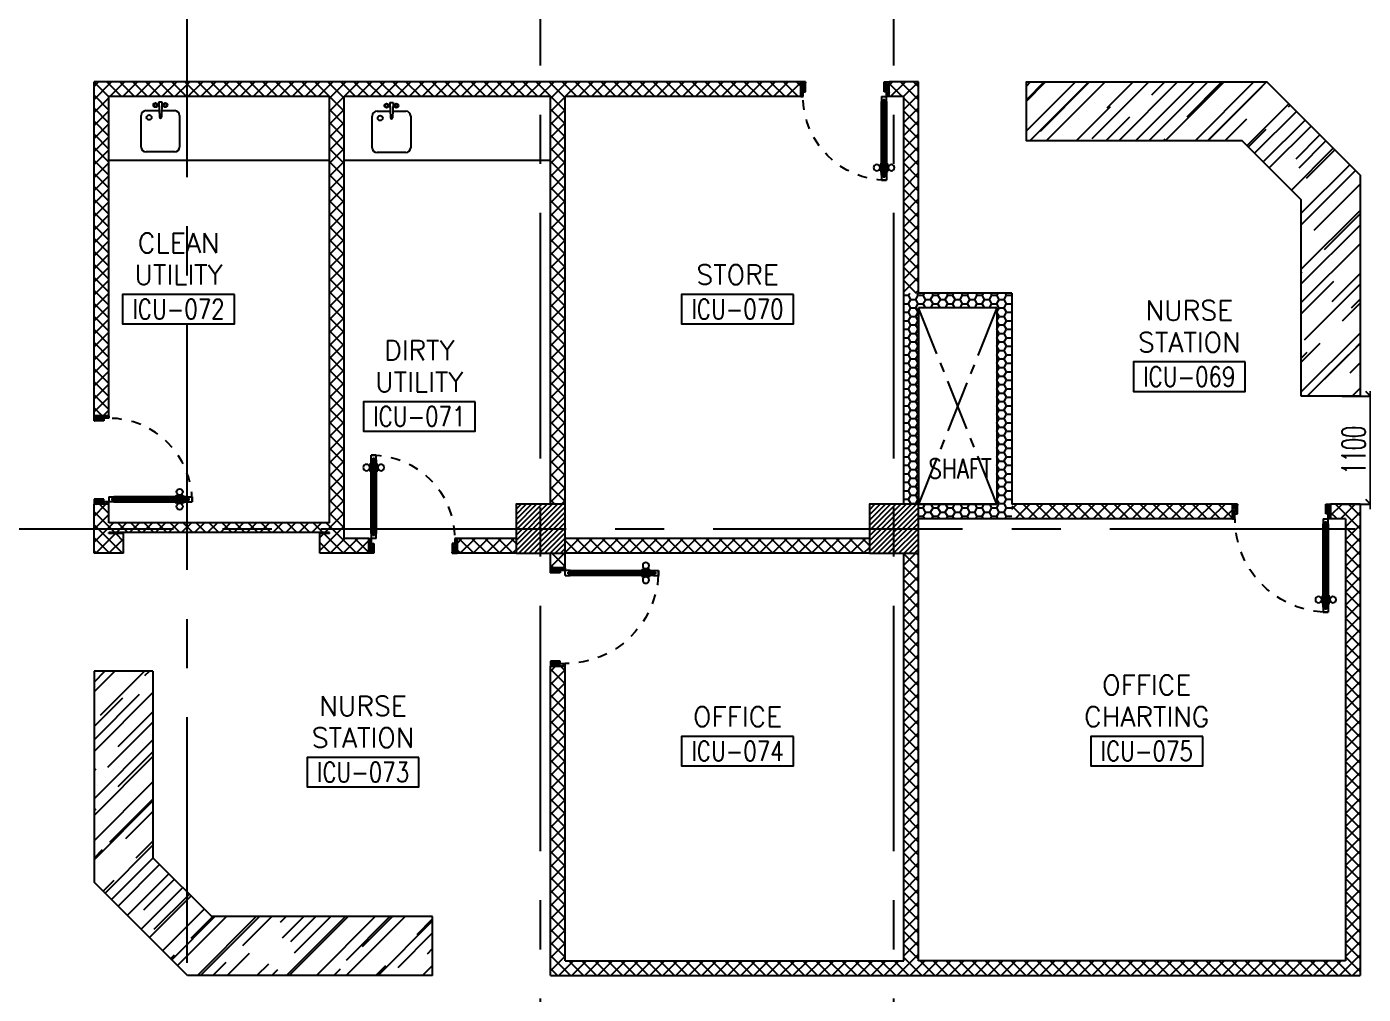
# Model space of a CAD drawing. Extents: x 275967.8 to 276060, y 57291.9 to 57371.4.
# Drawn here: x 276029.54 to 276043.16, y 57338.44 to 57348.29 of the extents above; entities that cross this region are included whole.
import ezdxf
from ezdxf.enums import TextEntityAlignment as Align

# ---------------------------------------------------------------- set-up
doc = ezdxf.new("R2010")
doc.units = 0
doc.header["$MEASUREMENT"] = 0
doc.header["$PDMODE"] = 34
for name, pattern in [('CENTER2', [1.125, 0.75, -0.125, 0.125, -0.125]), ('CENTERX2', [4, 2.5, -0.5, 0.5, -0.5]), ('HIDDEN', [0.375, 0.25, -0.125])]:
    doc.linetypes.add(name, pattern=pattern)
doc.layers.get('0').update_dxf_attribs({"linetype": 'CONTINUOUS'})
doc.layers.get('DEFPOINTS').update_dxf_attribs({"linetype": 'CONTINUOUS'})
for name, color, linetype in [('AXES', 11, 'CENTERX2'), ('COL', 5, 'CONTINUOUS'), ('COUNTER', 7, 'CONTINUOUS'), ('DOOR', 7, 'CONTINUOUS'), ('HAT', 8, 'CONTINUOUS'), ('NON-MEDICAL', 5, 'CONTINUOUS'), ('RM-BOX', 4, 'CONTINUOUS'), ('RM-NAME', 2, 'CONTINUOUS'), ('RM-NO', 2, 'CONTINUOUS'), ('SHAFT', 3, 'CONTINUOUS'), ('WALL', 2, 'CONTINUOUS'), ('WallType', 11, 'CONTINUOUS'), ('WallType2', 3, 'CONTINUOUS')]:
    doc.layers.add(name, color=color, linetype=linetype)
doc.styles.add('ROMANS', font='ROMANS.shx', dxfattribs={"width": 0.6})
doc.dimstyles.new('STANDARD in', dxfattribs={"dimtxt": 0.24, "dimasz": 0.1, "dimexe": 0.07, "dimexo": 0.05, "dimgap": 0.05, "dimtad": 1, "dimdec": 0, "dimlfac": 1000, "dimzin": 0, "dimdsep": 46, "dimtxsty": 'ROMANS', "dimblk": 'ARCHTICK', "dimcen": 0.05, "dimdle": 0.05, "dimclrd": 4, "dimclre": 4, "dimclrt": 2, "dimadec": 0, "dimazin": 0, "dimtfac": 1, "dimtdec": 0, "dimtmove": 2, "dimatfit": 3, "dimfxl": 0, "dimtolj": 1, "dimtzin": 0, "dimarcsym": 0})
pattern_1 = [(45, (0, 0), (-0.066291260736, 0.066291260736), []), (135, (0, 0), (-0.066291260736, -0.066291260736), [])]

# ---------------------------------------------------------------- blocks, each defined once
blk = doc.blocks.new('*X16')
at = {"color": 0}
for p, q in [((80579, 155515), (81054, 155990)), ((80579, 155568), (81001, 155990)), ((80579, 155621), (80948, 155990)), ((80579, 155674), (80895, 155990)), ((80579, 155727), (80842, 155990)), ((80579, 155780), (80789, 155990)), ((80579, 155833), (80736, 155990)), ((80579, 155886), (80683, 155990)), ((80579, 155939), (80630, 155990)), ((80607, 155490), (81079, 155962)), ((80660, 155490), (81079, 155909)), ((80713, 155490), (81079, 155856)), ((80766, 155490), (81079, 155803)), ((80819, 155490), (81079, 155750)), ((80872, 155490), (81079, 155697)), ((80925, 155490), (81079, 155644)), ((80978, 155490), (81079, 155591)), ((81031, 155490), (81079, 155538))]:
    blk.add_line(p, q, dxfattribs=at)
blk = doc.blocks.new('*X15')
at = {"color": 0}
for p, q in [((84179, 155509), (84660, 155990)), ((84179, 155562), (84607, 155990)), ((84179, 155615), (84554, 155990)), ((84179, 155668), (84501, 155990)), ((84179, 155721), (84448, 155990)), ((84179, 155774), (84395, 155990)), ((84179, 155827), (84342, 155990)), ((84179, 155880), (84289, 155990)), ((84179, 155933), (84236, 155990)), ((84179, 155986), (84183, 155990)), ((84213, 155490), (84679, 155956)), ((84266, 155490), (84679, 155903)), ((84319, 155490), (84679, 155850)), ((84372, 155490), (84679, 155796)), ((84426, 155490), (84679, 155743)), ((84479, 155490), (84679, 155690)), ((84532, 155490), (84679, 155637)), ((84585, 155490), (84679, 155584)), ((84638, 155490), (84679, 155531))]:
    blk.add_line(p, q, dxfattribs=at)
blk = doc.blocks.new('COL50')
at = {"layer": 'COL'}
blk.add_lwpolyline([(-250, 250), (-250, -250), (250, -250), (250, 250)], close=True, dxfattribs=at)
blk = doc.blocks.new('RM1')
at = {"layer": 'RM-BOX'}
blk.add_lwpolyline([(570, -200), (-570, -200), (-570, -500), (570, -500)], close=True, dxfattribs=at)
at = {"layer": 'RM-NAME', "style": 'ROMANS'}
for tag, p in [('ROOMNAME1', (0, 324)), ('ROOMNAME2', (0, 0))]:
    blk.add_attdef(tag, text='', height=200, dxfattribs=at).set_placement(p, align=Align.MIDDLE)
at = {"layer": 'RM-NO', "style": 'ROMANS', "width": 0.8}
blk.add_attdef('ROOMNO', text='', height=200, dxfattribs=at).set_placement((0, -350), align=Align.MIDDLE)
blk = doc.blocks.new('DOOR90')
at = {"layer": 'DOOR', "color": 0, "linetype": 'ByBlock'}
for p, q in [((-150, 0), (-150, -25)), ((-150, 0), (0, 0)), ((0, -50), (0, 0)), ((-1000, -25), (-1000, -75)), ((-1000, -75), (-1000, -25)), ((-950, -25), (-1000, -25)), ((-950, -75), (-1000, -75)), ((-970, -42), (-970, -58)), ((-950, -42), (-970, -42)), ((-950, -58), (-970, -58)), ((-950, -25), (-950, -42)), ((-950, -58), (-950, -75)), ((-918, -25), (-918, -18)), ((-828, -18), (-918, -18)), ((-918, -75), (-918, -82)), ((-828, -82), (-918, -82)), ((-905, -18), (-905, -9)), ((-905, -9), (-840, -9)), ((-905, -18), (-840, -18)), ((-905, -82), (-905, -91)), ((-905, -82), (-840, -82)), ((-905, -91), (-840, -91)), ((-840, -18), (-840, -9)), ((-840, -82), (-840, -91)), ((-828, -25), (-828, -18)), ((-828, -75), (-828, -82)), ((-200, -42), (-200, -25)), ((-200, -25), (-150, -25)), ((-180, -42), (-200, -42)), ((-200, -75), (-200, -58)), ((-200, -58), (-180, -58)), ((-150, -75), (-200, -75)), ((-180, -58), (-180, -42)), ((-150, -75), (-150, -25)), ((-150, -25), (-100, -25)), ((-100, -25), (-100, -50)), ((-100, -50), (0, -50)), ((-150, -900), (-150, -875)), ((-150, -875), (-100, -875)), ((0, -900), (-150, -900)), ((-150, -900), (0, -900)), ((-100, -850), (0, -850)), ((-100, -875), (-100, -850)), ((0, -850), (0, -900))]:
    blk.add_line(p, q, dxfattribs=at)
at = {"layer": 'DOOR', "color": 9, "linetype": 'ByBlock'}
for p, q in [((0, -50), (-114, 0)), ((0, -50), (-40, 0)), ((0, -50), (-100, -37)), ((0, -850), (-114, -900)), ((0, -850), (-100, -863)), ((0, -850), (-40, -900))]:
    blk.add_line(p, q, dxfattribs=at)
at = {"layer": 'DOOR', "linetype": 'ByBlock'}
for p, q in [((-200, -25), (-950, -25)), ((-200, -42), (-950, -42)), ((-200, -58), (-950, -58)), ((-950, -75), (-200, -75))]:
    blk.add_line(p, q, dxfattribs=at)
at = {"layer": 'DOOR', "color": 0, "linetype": 'ByBlock'}
for centre in [(-873, 24), (-873, -124)]:
    blk.add_circle(centre, 32.4, dxfattribs=at)
at = {"layer": 'DOOR', "color": 9, "linetype": 'ByBlock'}
for centre, radius, start, end in [((0, -50), 154, 161.1053, 166.2858), ((0, -50), 134, 158.1598, 169.28), ((0, -50), 94.4, 148.0182, 180), ((0, -50), 74.4, 137.7764, 180), ((0, -50), 114, 154.0838, 167.3774), ((0, -50), 54.4, 113.2074, 180), ((0, -50), 34.4, 90, 180), ((0, -50), 14.4, 90, 180), ((0, -850), 154, 193.7142, 198.8947), ((0, -850), 134, 190.72, 201.8402), ((0, -850), 94.4, 180, 211.9818), ((0, -850), 74.4, 180, 222.2236), ((0, -850), 54.4, 180, 246.7926), ((0, -850), 34.4, 180, 270), ((0, -850), 14.4, 180, 270)]:
    blk.add_arc(centre, radius, start, end, dxfattribs=at)
at = {"layer": 'DOOR', "linetype": 'HIDDEN', "ltscale": 0.5}
blk.add_arc((-150, -25), 850, 180, 270, dxfattribs=at)
blk = doc.blocks.new('*X46')
at = {"color": 0}
for p, q in [((80579, 155515), (81054, 155990)), ((80579, 155568), (81001, 155990)), ((80579, 155621), (80948, 155990)), ((80579, 155674), (80895, 155990)), ((80579, 155727), (80842, 155990)), ((80579, 155780), (80789, 155990)), ((80579, 155833), (80736, 155990)), ((80579, 155886), (80683, 155990)), ((80579, 155939), (80630, 155990)), ((80607, 155490), (81079, 155962)), ((80660, 155490), (81079, 155909)), ((80713, 155490), (81079, 155856)), ((80766, 155490), (81079, 155803)), ((80819, 155490), (81079, 155750)), ((80872, 155490), (81079, 155697)), ((80925, 155490), (81079, 155644)), ((80978, 155490), (81079, 155591)), ((81031, 155490), (81079, 155538))]:
    blk.add_line(p, q, dxfattribs=at)
blk = doc.blocks.new('A$C3A782592')
at = {"layer": 'COUNTER', "linetype": 'ByBlock'}
for p, q in [((0, 3100), (0, 951)), ((600, 3100), (0, 3100)), ((600, 3100), (600, 1200)), ((1200, 600), (600, 1200)), ((951, 0), (0, 951)), ((3450, 600), (1200, 600)), ((3450, 0), (3450, 600)), ((3450, 0), (951, 0))]:
    blk.add_line(p, q, dxfattribs=at)
blk = doc.blocks.new('DOOR-10')
at = {"layer": 'DOOR', "color": 0, "linetype": 'ByBlock'}
for p, q in [((-26, 1100), (-76, 1100)), ((-76, 1100), (-26, 1100)), ((-76, 1050), (-76, 1100)), ((-26, 1050), (-26, 1100)), ((-83, 1005), (-92, 1005)), ((-92, 1005), (-92, 940)), ((-76, 1018), (-83, 1018)), ((-83, 928), (-83, 1018)), ((-83, 1005), (-83, 940)), ((-59, 1050), (-76, 1050)), ((-43, 1070), (-59, 1070)), ((-59, 1050), (-59, 1070)), ((-43, 1050), (-43, 1070)), ((-26, 1050), (-43, 1050)), ((-26, 1018), (-18, 1018)), ((-18, 928), (-18, 1018)), ((-18, 1005), (-9, 1005)), ((-18, 1005), (-18, 940)), ((-9, 1005), (-9, 940)), ((-83, 940), (-92, 940)), ((-76, 928), (-83, 928)), ((-26, 928), (-18, 928)), ((-18, 940), (-9, 940)), ((-1001, 0), (-1001, 150)), ((-1001, 150), (-976, 150)), ((-1001, 150), (-1001, 0)), ((-976, 150), (-976, 100)), ((-76, 200), (-59, 200)), ((-76, 150), (-76, 200)), ((-76, 150), (-26, 150)), ((-59, 200), (-59, 180)), ((-59, 180), (-43, 180)), ((-43, 200), (-26, 200)), ((-43, 180), (-43, 200)), ((-26, 200), (-26, 150)), ((-1, 150), (-26, 150)), ((-26, 150), (-26, 100)), ((-951, 0), (-1001, 0)), ((-976, 100), (-951, 100)), ((-951, 100), (-951, 0)), ((-51, 100), (-51, 0)), ((-26, 100), (-51, 100)), ((-51, 0), (-1, 0))]:
    blk.add_line(p, q, dxfattribs=at)
at = {"layer": 'DOOR', "linetype": 'ByBlock'}
for p, q in [((-76, 1050), (-76, 200)), ((-59, 200), (-59, 1050)), ((-43, 200), (-43, 1050)), ((-26, 200), (-26, 1050))]:
    blk.add_line(p, q, dxfattribs=at)
at = {"layer": 'DOOR', "color": 9, "linetype": 'ByBlock'}
for p, q in [((-1, 0), (-1, 150)), ((-951, 0), (-1001, 114)), ((-951, 0), (-1001, 40)), ((-951, 0), (-964, 100)), ((-51, 0), (-1, 114)), ((-51, 0), (-37, 100)), ((-51, 0), (-1, 40))]:
    blk.add_line(p, q, dxfattribs=at)
at = {"layer": 'DOOR', "color": 0, "linetype": 'ByBlock'}
for centre in [(-124, 973), (23, 973)]:
    blk.add_circle(centre, 32.4, dxfattribs=at)
at = {"layer": 'DOOR', "linetype": 'HIDDEN', "ltscale": 0.5}
blk.add_arc((-23, 149), 952, 93.1482, 179.9482, dxfattribs=at)
at = {"layer": 'DOOR', "color": 9, "linetype": 'ByBlock'}
for centre, radius, start, end in [((-951, 0), 154, 103.7142, 108.8947), ((-51, 0), 154, 71.1053, 76.2858), ((-951, 0), 134, 100.72, 111.8402), ((-951, 0), 94.4, 90, 121.9818), ((-951, 0), 74.4, 90, 132.2236), ((-951, 0), 54.4, 90, 156.7926), ((-951, 0), 34.4, 90, 180), ((-951, 0), 14.4, 90, 180), ((-51, 0), 94.4, 58.0182, 90), ((-51, 0), 74.4, 47.7764, 90), ((-51, 0), 54.4, 23.2074, 90), ((-51, 0), 34.4, 0, 90), ((-51, 0), 14.4, 0, 90), ((-51, 0), 134, 68.1598, 79.28), ((-51, 0), 114, 64.0838, 77.3774)]:
    blk.add_arc(centre, radius, start, end, dxfattribs=at)
blk = doc.blocks.new('_ARCHTICK')
at = {"color": 0, "linetype": 'ByBlock', "const_width": 0.15}
blk.add_lwpolyline([(-0.5, -0.5), (0.5, 0.5)], dxfattribs=at)
blk = doc.blocks.new('*D766')
at = {"layer": 'DEFPOINTS', "color": 0, "linetype": 'ByBlock', "ltscale": 0.3}
for p in [(276042.893, 57344.533), (276043.231, 57344.533), (276042.893, 57343.433)]:
    blk.add_point(p, dxfattribs=at)
at = {"layer": 'SHAFT', "color": 4, "linetype": 'ByBlock', "lineweight": -2, "ltscale": 0.3}
for p, q in [((276042.943, 57344.533), (276043.301, 57344.533)), ((276043.231, 57343.383), (276043.231, 57344.583)), ((276042.943, 57343.433), (276043.301, 57343.433))]:
    blk.add_line(p, q, dxfattribs=at)
at = {"layer": 'SHAFT', "color": 4, "linetype": 'ByBlock', "lineweight": -2, "ltscale": 0.3, "xscale": 0.1, "yscale": 0.1, "zscale": 0.1}
for p, rotation in [((276043.231, 57344.533), 90), ((276043.231, 57343.433), 270)]:
    blk.add_blockref('_ARCHTICK', p, dxfattribs=dict(at, rotation=rotation))
at = {"layer": 'SHAFT', "color": 2, "linetype": 'ByBlock', "ltscale": 0.3, "insert": (276043.061, 57343.983), "char_height": 0.24, "attachment_point": 5, "rotation": 90, "style": 'ROMANS'}
blk.add_mtext('\\A1;1100', dxfattribs=at)

msp = doc.modelspace()

# ---------------------------------------------------------------- hatches: boundary and pattern name
at = {"layer": 'COUNTER', "linetype": 'ByBlock'}
h = msp.add_hatch(dxfattribs=at)
h.set_pattern_fill('AR-RROOF', color=11, scale=0.32, angle=45, style=0)
h.paths.add_polyline_path([(276042.1755, 57347.7329), (276039.7255, 57347.7329), (276039.7255, 57347.1329), (276041.9255, 57347.1329), (276042.5255, 57346.5329), (276042.5255, 57344.5329), (276043.1255, 57344.5329), (276043.1255, 57346.7829)])
h = msp.add_hatch(dxfattribs=at)
h.set_pattern_fill('AR-RROOF', color=11, scale=0.32, angle=45, style=0)
h.set_pattern_definition([(45, (275953.94628, 57180.2632), (0.271529, 0.72407734), [4.8, -0.64, 1.6, -0.32]), (45, (275954.1341, 57180.67727), (-0.5272188, 0.0746705), [0.96, -0.1056, 1.92, -0.24]), (45, (275953.86708, 57180.56866), (1.025022, 1.32822938), [2.56, -0.448, 1.28, -0.32])])
h.paths.add_polyline_path([(276030.8255, 57341.7329), (276030.2255, 57341.7329), (276030.2255, 57339.5844), (276030.302, 57339.5079), (276031.1505, 57339.5079), (276030.8255, 57339.8329)])
h.paths.add_polyline_path([(276031.1755, 57338.6344), (276031.1755, 57339.4829), (276031.1505, 57339.5079), (276030.302, 57339.5079)])
h.paths.add_polyline_path([(276033.6755, 57338.6329), (276033.6755, 57339.2329), (276031.4255, 57339.2329), (276031.1755, 57339.4829), (276031.1755, 57338.6344), (276031.177, 57338.6329)])
at = {"layer": 'WallType', "linetype": 'ByBlock', "ltscale": 0.3}
h = msp.add_hatch(dxfattribs=at)
h.set_pattern_fill('ANSI37', color=256, scale=0.75, style=0)
h.set_pattern_definition(pattern_1)
h.paths.add_polyline_path([(276033.0255, 57343.0829), (276032.7755, 57343.0829), (276032.7755, 57343.1829), (276031.1755, 57343.1829), (276031.1755, 57343.1429), (276032.6255, 57343.1429), (276032.6255, 57343.1329), (276032.5255, 57343.1329), (276032.5255, 57342.9329), (276033.0255, 57342.9329)])
h.paths.add_polyline_path([(276032.7755, 57347.5829), (276034.7755, 57347.5829), (276034.7755, 57347.7329), (276031.1755, 57347.7329), (276031.1755, 57347.5829), (276032.6255, 57347.5829), (276032.6255, 57343.2429), (276031.1755, 57343.2429), (276031.1755, 57343.1829), (276032.7755, 57343.1829)])
h.paths.add_polyline_path([(276030.5255, 57343.1329), (276030.3755, 57343.1329), (276030.3755, 57343.1429), (276031.1755, 57343.1429), (276031.1755, 57343.1829), (276030.2255, 57343.1829), (276030.2255, 57342.9329), (276030.5255, 57342.9329)])
h.paths.add_polyline_path([(276030.3755, 57343.4329), (276030.2255, 57343.4329), (276030.2255, 57343.1829), (276031.1755, 57343.1829), (276031.1755, 57343.2429), (276030.3755, 57343.2429)])
h.paths.add_polyline_path([(276030.3755, 57347.5829), (276031.1755, 57347.5829), (276031.1755, 57347.7329), (276030.2255, 57347.7329), (276030.2255, 57344.3329), (276030.3755, 57344.3329)])
h.paths.add_polyline_path([(276037.4255, 57347.7329), (276034.7755, 57347.7329), (276034.7755, 57347.5829), (276034.8755, 57347.5829), (276034.8755, 57343.4329), (276035.0255, 57343.4329), (276035.0255, 57347.5829), (276037.4255, 57347.5829)])
h.paths.add_polyline_path([(276038.6255, 57347.7329), (276038.3755, 57347.7329), (276038.3755, 57347.5829), (276038.4755, 57347.5829), (276038.4755, 57346.7829), (276038.6255, 57346.7829)])
h.paths.add_polyline_path([(276038.6255, 57346.7829), (276038.4755, 57346.7829), (276038.4755, 57345.5829), (276038.6255, 57345.5829)])
h.paths.add_polyline_path([(276038.3755, 57347.7329), (276038.3255, 57347.7329), (276038.3255, 57347.5829), (276038.3755, 57347.5829)])
h = msp.add_hatch(dxfattribs=at)
h.set_pattern_fill('ANSI37', color=256, scale=0.75, style=0)
h.set_pattern_definition(pattern_1)
h.paths.add_polyline_path([(276038.3755, 57338.7829), (276035.0255, 57338.7829), (276035.0255, 57341.7829), (276034.8755, 57341.7829), (276034.8755, 57338.6329), (276038.3755, 57338.6329)])
h.paths.add_polyline_path([(276043.1255, 57343.1829), (276042.9755, 57343.1829), (276042.9755, 57338.7829), (276038.6255, 57338.7829), (276038.6255, 57342.9329), (276038.4755, 57342.9329), (276038.4755, 57338.7829), (276038.3755, 57338.7829), (276038.3755, 57338.6329), (276043.1255, 57338.6329)])
h.paths.add_polyline_path([(276043.1255, 57343.4329), (276042.8255, 57343.4329), (276042.8255, 57343.2829), (276042.9755, 57343.2829), (276042.9755, 57343.1829), (276043.1255, 57343.1829)])
h.paths.add_polyline_path([(276041.8255, 57343.4329), (276039.5755, 57343.4329), (276039.5755, 57343.2829), (276041.8255, 57343.2829)])
h.paths.add_polyline_path([(276038.1255, 57343.0829), (276035.0255, 57343.0829), (276035.0255, 57342.9329), (276038.1255, 57342.9329)])
h.paths.add_polyline_path([(276035.0255, 57342.9329), (276034.8755, 57342.9329), (276034.8755, 57342.7829), (276035.0255, 57342.7829)])
h.paths.add_polyline_path([(276034.5255, 57343.0829), (276033.9255, 57343.0829), (276033.9255, 57342.9329), (276034.5255, 57342.9329)])
at = {"layer": 'WallType2', "linetype": 'ByBlock', "ltscale": 0.3}
h = msp.add_hatch(dxfattribs=at)
h.set_pattern_fill('HONEY', color=256, scale=0.4, style=0)
h.set_pattern_definition([(0, (0, 0), (0.075, 0.04330127), [0.05, -0.1]), (120, (0, 0), (-0.074999999836, 0.043301270284), [0.05, -0.1]), (60, (0, 0), (1.64e-10, 0.086602540284), [-0.1, 0.05])])
h.paths.add_polyline_path([(276039.5755, 57345.5829), (276038.4755, 57345.5829), (276038.4755, 57343.4329), (276038.6255, 57343.4329), (276038.6255, 57345.4329), (276039.4255, 57345.4329), (276039.4255, 57343.4329), (276038.6255, 57343.4329), (276038.6255, 57343.2829), (276039.5755, 57343.2829)])

# ---------------------------------------------------------------- linework, layer by layer
at = {"layer": 'AXES'}
for p, q in [((276034.7755, 57291.8986), (276034.7755, 57370.7113)), ((276034.7755, 57291.8986), (276034.7755, 57370.7113)), ((276038.3755, 57291.8986), (276038.3755, 57370.7113)), ((276038.3755, 57291.8986), (276038.3755, 57370.7113)), ((276031.1755, 57298.7629), (276031.1755, 57357.5829)), ((275968.5355, 57343.1829), (276036.5755, 57343.1829)), ((276036.5755, 57343.1829), (276052.7955, 57343.1829))]:
    msp.add_line(p, q, dxfattribs=at)
at = {"layer": 'COUNTER', "linetype": 'ByBlock'}
msp.add_lwpolyline([(276042.5255, 57344.5329), (276042.5255, 57346.5329), (276041.9255, 57347.1329), (276039.7255, 57347.1329), (276039.7255, 57347.7329), (276042.1755, 57347.7329), (276043.1255, 57346.7829), (276043.1255, 57344.5329)], close=True, dxfattribs=at)
at = {"layer": 'NON-MEDICAL'}
for p, q in [((276030.8854, 57347.5284), (276030.9174, 57347.5284)), ((276030.8854, 57347.5284), (276030.8914, 57347.3732)), ((276030.9174, 57347.5284), (276030.9114, 57347.3732)), ((276033.2397, 57347.522), (276033.2457, 57347.3667)), ((276033.2397, 57347.522), (276033.2717, 57347.522)), ((276033.2717, 57347.522), (276033.2657, 57347.3667)), ((276030.7051, 57347.0693), (276030.7051, 57347.3903)), ((276030.7549, 57347.4402), (276030.8914, 57347.4402)), ((276030.9114, 57347.4402), (276031.0478, 57347.4402)), ((276031.0977, 57347.3903), (276031.0977, 57347.0693)), ((276033.0594, 57347.0628), (276033.0594, 57347.3839)), ((276033.1092, 57347.4338), (276033.2457, 57347.4338)), ((276033.2657, 57347.4338), (276033.4021, 57347.4338)), ((276033.452, 57347.3839), (276033.452, 57347.0628)), ((276031.0478, 57347.0194), (276030.7549, 57347.0194)), ((276033.4021, 57347.013), (276033.1092, 57347.013)), ((276032.6255, 57346.9329), (276030.3755, 57346.9329)), ((276034.8755, 57346.9329), (276032.7755, 57346.9329))]:
    msp.add_line(p, q, dxfattribs=at)
for centre, radius in [((276030.8516, 57347.4973), 0.0217), ((276030.8516, 57347.4973), 0.014), ((276030.9511, 57347.4973), 0.0217), ((276030.9511, 57347.4973), 0.014), ((276033.2059, 57347.4909), 0.0217), ((276033.2059, 57347.4909), 0.014), ((276033.3054, 57347.4909), 0.0217), ((276033.3054, 57347.4909), 0.014), ((276030.7869, 57347.3708), 0.0255), ((276033.1412, 57347.3644), 0.0255)]:
    msp.add_circle(centre, radius, dxfattribs=at)
for centre, radius, start, end in [((276030.7549, 57347.3903), 0.0499, 90, 180), ((276030.9014, 57347.3732), 0.00997, 180, 0), ((276031.0478, 57347.3903), 0.0499, 0, 90), ((276033.1092, 57347.3839), 0.0499, 90, 180), ((276033.2557, 57347.3667), 0.00997, 180, 0), ((276033.4021, 57347.3839), 0.0499, 0, 90), ((276030.7549, 57347.0693), 0.0499, 180, 270), ((276031.0478, 57347.0693), 0.0499, 270, 0), ((276033.1092, 57347.0628), 0.0499, 180, 270), ((276033.4021, 57347.0628), 0.0499, 270, 0)]:
    msp.add_arc(centre, radius, start, end, dxfattribs=at)
at = {"layer": 'SHAFT', "linetype": 'CENTER2', "ltscale": 0.7}
for p, q in [((276039.4255, 57343.4329), (276038.6255, 57345.4329)), ((276039.4255, 57345.4329), (276038.6255, 57343.4329))]:
    msp.add_line(p, q, dxfattribs=at)
at = {"layer": 'WALL'}
for p, q in [((276030.2255, 57344.3329), (276030.2255, 57347.7329)), ((276038.6255, 57345.5829), (276038.6255, 57347.7329)), ((276030.3755, 57344.3329), (276030.3755, 57347.5829)), ((276032.6255, 57343.2429), (276032.6255, 57347.5829)), ((276032.7755, 57343.0829), (276032.7755, 57347.5829)), ((276034.8755, 57343.4329), (276034.8755, 57347.5829)), ((276034.8755, 57343.4329), (276034.8755, 57347.5829)), ((276035.0255, 57342.7829), (276035.0255, 57347.5829)), ((276035.0255, 57342.7829), (276035.0255, 57347.5829)), ((276038.4755, 57343.4329), (276038.4755, 57347.5829)), ((276038.4755, 57343.4329), (276038.4755, 57346.2486)), ((276039.5755, 57345.5829), (276038.6255, 57345.5829)), ((276039.5755, 57345.5829), (276039.5755, 57343.4329)), ((276038.6255, 57338.7829), (276038.6255, 57345.4329)), ((276039.4255, 57345.4329), (276038.6255, 57345.4329)), ((276038.6255, 57345.4329), (276038.6255, 57343.4329)), ((276039.4255, 57345.4329), (276039.4255, 57343.4329)), ((276030.2255, 57342.9329), (276030.2255, 57343.4329)), ((276030.3755, 57343.2429), (276030.3755, 57343.4329)), ((276038.6255, 57343.4329), (276039.4255, 57343.4329)), ((276043.1255, 57343.4329), (276043.1255, 57338.6329)), ((276042.9755, 57343.2829), (276042.9755, 57338.7829)), ((276030.5255, 57342.9329), (276030.5255, 57343.1329)), ((276032.5255, 57342.9329), (276032.5255, 57343.1329)), ((276033.0255, 57342.9329), (276033.0255, 57343.0829)), ((276033.9255, 57342.9329), (276033.9255, 57343.0829)), ((276034.8755, 57342.7829), (276034.8755, 57342.9329)), ((276034.8755, 57342.7829), (276034.8755, 57342.9329)), ((276038.4755, 57338.7829), (276038.4755, 57342.9329)), ((276034.8755, 57338.6329), (276034.8755, 57341.7829)), ((276035.0255, 57338.7829), (276035.0255, 57341.7829)), ((276035.0255, 57338.7829), (276038.4755, 57338.7829)), ((276042.9755, 57338.7829), (276038.6255, 57338.7829)), ((276034.8755, 57338.6329), (276043.1255, 57338.6329))]:
    msp.add_line(p, q, dxfattribs=at)
at = {"layer": 'WALL', "linetype": 'ByBlock'}
for p, q in [((276037.4255, 57347.7329), (276030.2255, 57347.7329)), ((276037.4255, 57347.5829), (276037.4255, 57347.7329)), ((276037.4255, 57347.5829), (276037.4255, 57347.7329)), ((276038.6255, 57347.7329), (276038.3255, 57347.7329)), ((276038.3255, 57347.5829), (276038.3255, 57347.7329)), ((276038.6255, 57347.7329), (276038.3255, 57347.7329)), ((276038.3255, 57347.5829), (276038.3255, 57347.7329)), ((276032.6255, 57347.5829), (276030.3755, 57347.5829)), ((276034.8755, 57347.5829), (276032.7755, 57347.5829)), ((276037.4255, 57347.5829), (276035.0255, 57347.5829)), ((276037.4255, 57347.5829), (276036.5755, 57347.5829)), ((276038.4755, 57347.5829), (276038.3255, 57347.5829)), ((276038.4755, 57347.5829), (276038.3255, 57347.5829)), ((276030.3755, 57344.3329), (276030.2255, 57344.3329)), ((276030.3755, 57343.4329), (276030.2255, 57343.4329)), ((276039.4255, 57343.4329), (276038.6255, 57343.4329)), ((276041.8255, 57343.4329), (276039.5755, 57343.4329)), ((276041.8255, 57343.2829), (276041.8255, 57343.4329)), ((276042.8255, 57343.2829), (276042.8255, 57343.4329)), ((276043.1255, 57343.4329), (276042.8255, 57343.4329)), ((276041.8255, 57343.2829), (276038.6255, 57343.2829)), ((276042.9755, 57343.2829), (276042.8255, 57343.2829)), ((276032.6255, 57343.2429), (276030.3755, 57343.2429)), ((276032.6255, 57343.1429), (276030.3755, 57343.1429)), ((276030.3755, 57343.1329), (276030.3755, 57343.1429)), ((276032.6255, 57343.1329), (276032.6255, 57343.1429)), ((276030.5255, 57343.1329), (276030.3755, 57343.1329)), ((276032.6255, 57343.1329), (276032.5255, 57343.1329)), ((276033.0255, 57343.0829), (276032.7755, 57343.0829)), ((276034.5255, 57343.0829), (276033.9255, 57343.0829)), ((276034.5255, 57343.0829), (276033.9755, 57343.0829)), ((276038.1255, 57343.0829), (276035.0255, 57343.0829)), ((276030.5255, 57342.9329), (276030.2255, 57342.9329)), ((276033.0255, 57342.9329), (276032.5255, 57342.9329)), ((276034.5255, 57342.9329), (276033.9255, 57342.9329)), ((276034.5255, 57342.9329), (276033.9755, 57342.9329)), ((276038.1255, 57342.9329), (276035.0255, 57342.9329)), ((276035.0255, 57342.7829), (276034.8755, 57342.7829)), ((276035.0255, 57342.7829), (276034.8755, 57342.7829)), ((276035.0255, 57341.7829), (276034.8755, 57341.7829)), ((276035.0255, 57341.7829), (276034.8755, 57341.7829))]:
    msp.add_line(p, q, dxfattribs=at)
at = {"layer": 'WALL', "linetype": 'ByBlock', "ltscale": 0.3}
for points in [[(276034.5255, 57342.9329), (276035.0255, 57342.9329), (276035.0255, 57343.4329), (276034.5255, 57343.4329)], [(276038.1255, 57342.9329), (276038.6255, 57342.9329), (276038.6255, 57343.4329), (276038.1255, 57343.4329)]]:
    msp.add_lwpolyline(points, close=True, dxfattribs=at)

# ---------------------------------------------------------------- block references
at = {"layer": 'COL', "xscale": 0.001, "yscale": 0.001, "zscale": 0.001}
for p in [(276034.7755, 57343.1829), (276034.7755, 57343.1829), (276038.3755, 57343.1829)]:
    msp.add_blockref('COL50', p, dxfattribs=at)
at = {"layer": 'COUNTER', "linetype": 'ByBlock', "xscale": 0.001, "yscale": 0.001, "zscale": 0.001}
msp.add_blockref('A$C3A782592', (276030.2255, 57338.6329), dxfattribs=at)
at = {"layer": 'DOOR', "color": 0, "linetype": 'ByBlock', "yscale": 0.001, "zscale": 0.001}
for p, xscale, rotation in [((276038.3255, 57347.7329), -0.001, 270), ((276030.2255, 57343.4329), 0.001, 180), ((276033.0255, 57342.9329), -0.001, 90)]:
    msp.add_blockref('DOOR90', p, dxfattribs=dict(at, xscale=xscale, rotation=rotation))
at = {"layer": 'DOOR', "color": 0, "linetype": 'ByBlock', "ltscale": 0.3, "xscale": -0.001, "yscale": 0.001, "zscale": 0.001}
for p, rotation in [((276042.8262, 57343.4329), 180), ((276034.8755, 57342.7836), 270)]:
    msp.add_blockref('DOOR-10', p, dxfattribs=dict(at, rotation=rotation))
at = {"layer": 'HAT', "xscale": 0.001, "yscale": 0.001, "zscale": 0.001}
for name in ['*X16', '*X46', '*X15']:
    msp.add_blockref(name, (275953.9463, 57187.4432), dxfattribs=at)
at = {"layer": 'RM-NAME', "xscale": 0.001, "yscale": 0.001, "zscale": 0.001}
for p, values in [((276031.0868, 57345.7689), {'ROOMNO': 'ICU-072', 'ROOMNAME2': 'UTILITY', 'ROOMNAME1': 'CLEAN'}), ((276036.7826, 57345.7689), {'ROOMNO': 'ICU-070', 'ROOMNAME2': 'STORE'}), ((276041.3856, 57345.0814), {'ROOMNO': 'ICU-069', 'ROOMNAME2': 'STATION', 'ROOMNAME1': 'NURSE'}), ((276033.5397, 57344.6766), {'ROOMNO': 'ICU-071', 'ROOMNAME2': 'UTILITY', 'ROOMNAME1': 'DIRTY'}), ((276040.9515, 57341.2683), {'ROOMNO': 'ICU-075', 'ROOMNAME2': 'CHARTING', 'ROOMNAME1': 'OFFICE'}), ((276032.9663, 57341.0538), {'ROOMNO': 'ICU-073', 'ROOMNAME2': 'STATION', 'ROOMNAME1': 'NURSE'}), ((276036.7826, 57341.2683), {'ROOMNO': 'ICU-074', 'ROOMNAME2': 'OFFICE'})]:
    msp.add_blockref('RM1', p, dxfattribs=at).add_auto_attribs(values)

# ---------------------------------------------------------------- texts
at = {"layer": 'RM-NAME', "style": 'ROMANS', "width": 0.8}
msp.add_text('SHAFT', height=0.2, dxfattribs=at).set_placement((276039.05, 57343.7942), align=Align.MIDDLE)

# ---------------------------------------------------------------- dimensions: what is measured, and where the dimension line sits
at = {"layer": 'SHAFT', "color": 0, "linetype": 'ByBlock', "ltscale": 0.3}
dim = msp.add_linear_dim(base=(276043.2306, 57344.5329), p1=(276042.8927, 57343.4329), p2=(276042.8927, 57344.5329), angle=90, dimstyle='STANDARD in', dxfattribs=at)
dim.commit()
dim.dimension.update_dxf_attribs({"geometry": '*D766', "text_midpoint": (276043.0606, 57343.9829)})

doc.saveas('drawing.dxf')
